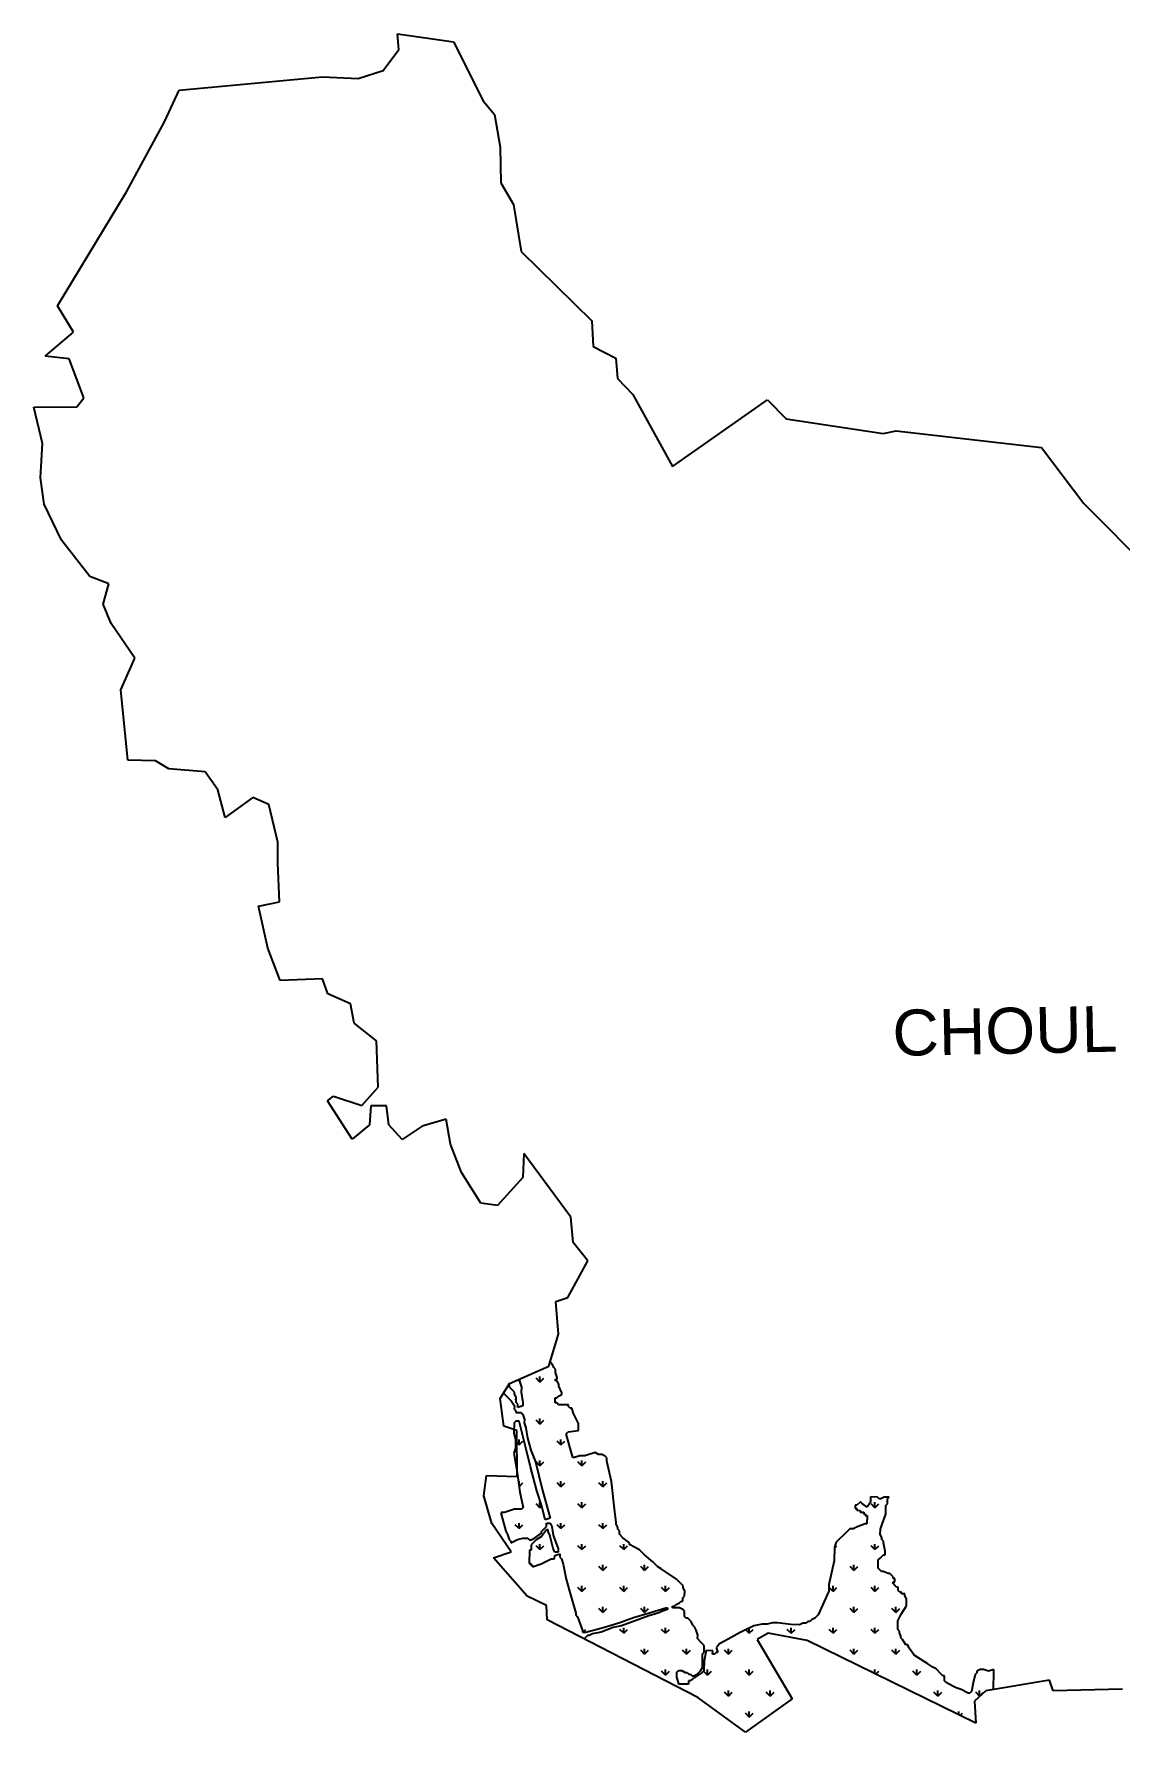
# Model space of a CAD drawing. Header units: metres. Extents: x 280246 to 285181, y 2051855 to 2056443.
# Drawn here: x 280246 to 282812, y 2052427 to 2056443 of the extents above; entities that cross this region are included whole.
import ezdxf

# ---------------------------------------------------------------- set-up
doc = ezdxf.new("R2010")
doc.units = ezdxf.units.M
doc.header["$MEASUREMENT"] = 0
for name, color, linetype in [('MANGROOVES', 112, 'Continuous'), ('village', 3, 'Continuous'), ('VILLAGE NAME', 250, 'Continuous')]:
    doc.layers.add(name, color=color, linetype=linetype)
doc.styles.get("Standard").update_dxf_attribs({"font": 'simplex.shx'})

msp = doc.modelspace()

# ---------------------------------------------------------------- linework, layer by layer
at = {"layer": 'MANGROOVES', "linetype": 'Continuous'}
for p, q in [((281442.6, 2053254.2), (281442.6, 2053267.4)), ((281442.6, 2053254.2), (281433.4, 2053263.5)), ((281442.6, 2053254.2), (281451.9, 2053263.5)), ((281386.2, 2053211.7), (281383.9, 2053214)), ((281401.1, 2053212.7), (281402.4, 2053214)), ((281442.6, 2053155.2), (281433.4, 2053164.5)), ((281442.6, 2053155.3), (281442.6, 2053168.4)), ((281442.6, 2053155.2), (281451.9, 2053164.5)), ((281393.1, 2053105.8), (281388.3, 2053110.6)), ((281393.1, 2053105.8), (281393.1, 2053118.9)), ((281393.1, 2053105.8), (281402.4, 2053115)), ((281492.1, 2053105.8), (281482.9, 2053115)), ((281492.1, 2053105.8), (281492.1, 2053118.9)), ((281492.1, 2053105.8), (281501.4, 2053115)), ((281442.6, 2053056.3), (281433.4, 2053065.5)), ((281442.6, 2053056.3), (281442.6, 2053069.4)), ((281442.6, 2053056.3), (281451.9, 2053065.5)), ((281541.6, 2053056.3), (281532.4, 2053065.5)), ((281541.6, 2053056.3), (281541.6, 2053069.4)), ((281541.6, 2053056.3), (281550.9, 2053065.5)), ((281393.1, 2053009.1), (281393.1, 2053019.9)), ((281393.4, 2053007), (281402.4, 2053016)), ((281492.1, 2053006.8), (281482.9, 2053016)), ((281492.1, 2053006.8), (281492.1, 2053019.9)), ((281492.1, 2053006.8), (281501.4, 2053016)), ((281591.1, 2053006.8), (281581.9, 2053016)), ((281591.1, 2053006.8), (281591.1, 2053019.9)), ((281591.1, 2053006.8), (281600.4, 2053016)), ((281442.6, 2052957.3), (281433.4, 2052966.5)), ((281442.6, 2052957.3), (281442.6, 2052970.4)), ((281442.6, 2052957.3), (281446.8, 2052961.4)), ((281541.6, 2052957.3), (281532.4, 2052966.5)), ((281541.6, 2052957.3), (281541.6, 2052970.4)), ((281541.6, 2052957.3), (281550.9, 2052966.5)), ((282234.6, 2052957.3), (282225.3, 2052966.5)), ((282234.6, 2052957.3), (282234.6, 2052970.4)), ((282234.6, 2052957.3), (282243.9, 2052966.5)), ((281393.1, 2052907.8), (281383.9, 2052917)), ((281393.1, 2052907.8), (281393.1, 2052920.9)), ((281393.1, 2052907.8), (281402.4, 2052917)), ((281492.1, 2052907.8), (281482.9, 2052917)), ((281492.1, 2052907.8), (281492.1, 2052920.9)), ((281492.1, 2052907.8), (281501.4, 2052917)), ((281591.1, 2052907.8), (281581.9, 2052917)), ((281591.1, 2052907.8), (281591.1, 2052920.9)), ((281591.1, 2052907.8), (281600.4, 2052917)), ((282185.1, 2052907.8), (282184.9, 2052908)), ((282185.1, 2052907.8), (282185.8, 2052908.4)), ((282185.1, 2052907.8), (282185.1, 2052908.1)), ((281442.6, 2052858.3), (281433.4, 2052867.5)), ((281442.6, 2052858.3), (281442.6, 2052871.4)), ((281442.6, 2052858.3), (281451.9, 2052867.5)), ((281541.6, 2052858.3), (281532.4, 2052867.5)), ((281541.6, 2052858.3), (281541.6, 2052871.4)), ((281541.6, 2052858.3), (281550.9, 2052867.5)), ((281640.6, 2052858.3), (281631.4, 2052867.5)), ((281640.6, 2052858.3), (281640.6, 2052871.4)), ((281640.6, 2052858.3), (281649.9, 2052867.5)), ((282138.7, 2052861.4), (282144.9, 2052867.5)), ((282234.6, 2052858.3), (282225.3, 2052867.5)), ((282234.6, 2052858.3), (282234.6, 2052871.4)), ((282234.6, 2052858.3), (282243.9, 2052867.5)), ((281499, 2052815.6), (281501.4, 2052818)), ((281591.1, 2052808.8), (281581.9, 2052818)), ((281591.1, 2052808.8), (281591.1, 2052821.9)), ((281591.1, 2052808.8), (281600.4, 2052818)), ((281690.1, 2052808.8), (281680.8, 2052818)), ((281690.1, 2052808.8), (281690.1, 2052821.9)), ((281690.1, 2052808.8), (281699.4, 2052818)), ((282185.1, 2052808.8), (282175.8, 2052818)), ((282185.1, 2052808.8), (282185.1, 2052821.9)), ((282185.1, 2052808.8), (282194.4, 2052818)), ((281541.6, 2052759.3), (281532.4, 2052768.6)), ((281541.6, 2052759.3), (281541.6, 2052772.4)), ((281541.6, 2052759.3), (281550.9, 2052768.6)), ((281640.6, 2052759.3), (281631.4, 2052768.6)), ((281640.6, 2052759.3), (281640.6, 2052772.4)), ((281640.6, 2052759.3), (281649.9, 2052768.6)), ((281739.6, 2052759.3), (281730.3, 2052768.6)), ((281739.6, 2052759.3), (281739.6, 2052772.4)), ((281739.6, 2052759.3), (281748.9, 2052768.6)), ((282135.6, 2052759.3), (282126.3, 2052768.6)), ((282135.6, 2052759.3), (282135.6, 2052772.4)), ((282135.6, 2052759.3), (282144.9, 2052768.6)), ((282234.6, 2052759.3), (282225.3, 2052768.6)), ((282234.6, 2052759.3), (282234.6, 2052772.4)), ((282234.6, 2052759.3), (282243.9, 2052768.6)), ((281591.1, 2052709.8), (281581.9, 2052719.1)), ((281591.1, 2052709.8), (281591.1, 2052722.9)), ((281591.1, 2052709.8), (281600.4, 2052719.1)), ((281690.1, 2052709.8), (281680.8, 2052719.1)), ((281690.1, 2052709.8), (281690.1, 2052722.9)), ((281690.1, 2052709.8), (281699.4, 2052719.1)), ((282185.1, 2052709.8), (282175.8, 2052719.1)), ((282185.1, 2052709.8), (282185.1, 2052722.9)), ((282185.1, 2052709.8), (282194.4, 2052719.1)), ((282284.1, 2052709.8), (282274.8, 2052719.1)), ((282284.1, 2052709.8), (282284.1, 2052722.9)), ((282284.1, 2052709.8), (282293.4, 2052719.1)), ((281541.6, 2052671.6), (281541.6, 2052673.4)), ((281544.7, 2052663.3), (281550.9, 2052669.6)), ((281640.6, 2052660.3), (281631.4, 2052669.6)), ((281640.6, 2052660.3), (281640.6, 2052673.4)), ((281640.6, 2052660.3), (281649.9, 2052669.6)), ((281739.6, 2052660.3), (281730.3, 2052669.6)), ((281739.6, 2052660.3), (281739.6, 2052673.4)), ((281739.6, 2052660.3), (281748.9, 2052669.6)), ((281937.6, 2052660.3), (281929, 2052668.8)), ((281937.6, 2052660.3), (281937.6, 2052673)), ((281937.6, 2052660.3), (281946.9, 2052669.6)), ((282036.6, 2052660.3), (282027.3, 2052669.6)), ((282036.6, 2052660.3), (282036.6, 2052673.4)), ((282036.6, 2052660.3), (282045.9, 2052669.6)), ((282135.6, 2052660.3), (282126.3, 2052669.6)), ((282135.6, 2052660.3), (282135.6, 2052673.4)), ((282135.6, 2052660.3), (282144.9, 2052669.6)), ((282234.6, 2052660.3), (282225.3, 2052669.6)), ((282234.6, 2052660.3), (282234.6, 2052673.4)), ((282234.6, 2052660.3), (282243.9, 2052669.6)), ((281690.1, 2052610.8), (281690.1, 2052623.9)), ((281789.1, 2052610.8), (281789.1, 2052623.9)), ((281888.1, 2052610.8), (281888.1, 2052623.9)), ((282185.1, 2052610.8), (282185.1, 2052623.9)), ((282284.1, 2052610.8), (282284.1, 2052623.9)), ((281600.1, 2052619.7), (281600.4, 2052620.1)), ((281690.1, 2052610.8), (281680.8, 2052620.1)), ((281690.1, 2052610.8), (281699.4, 2052620.1)), ((281789.1, 2052610.8), (281779.8, 2052620.1)), ((281789.1, 2052610.8), (281798.4, 2052620.1)), ((281888.1, 2052610.8), (281878.8, 2052620.1)), ((281888.1, 2052610.8), (281897.4, 2052620.1)), ((282185.1, 2052610.8), (282175.8, 2052620.1)), ((282185.1, 2052610.8), (282194.4, 2052620.1)), ((282284.1, 2052610.8), (282274.8, 2052620.1)), ((282284.1, 2052610.8), (282293.4, 2052620.1)), ((281739.6, 2052561.3), (281730.3, 2052570.6)), ((281739.6, 2052561.3), (281739.6, 2052574.4)), ((281739.6, 2052561.3), (281748.9, 2052570.6)), ((281838.6, 2052561.3), (281829.4, 2052570.5)), ((281838.6, 2052561.3), (281838.6, 2052574.4)), ((281838.6, 2052561.3), (281847.9, 2052570.6)), ((281937.6, 2052561.3), (281928.3, 2052570.6)), ((281937.6, 2052561.3), (281937.6, 2052574.4)), ((281937.6, 2052561.3), (281946.9, 2052570.6)), ((282227.9, 2052568), (282225.3, 2052570.6)), ((282234.6, 2052564.7), (282234.6, 2052574.4)), ((282236.9, 2052563.6), (282243.9, 2052570.6)), ((282333.6, 2052561.3), (282324.3, 2052570.6)), ((282333.6, 2052561.3), (282333.6, 2052574.4)), ((282333.6, 2052561.3), (282342.9, 2052570.6)), ((281789.1, 2052522.1), (281789.1, 2052524.9)), ((281795.9, 2052518.6), (281798.4, 2052521.1)), ((281888.1, 2052511.8), (281878.8, 2052521.1)), ((281888.1, 2052511.8), (281888.1, 2052524.9)), ((281888.1, 2052511.8), (281897.4, 2052521.1)), ((281987.1, 2052511.8), (281977.8, 2052521.1)), ((281987.1, 2052511.8), (281987.1, 2052524.9)), ((281987.1, 2052511.8), (281996.4, 2052521.1)), ((282383.1, 2052511.8), (282373.8, 2052521.1)), ((282383.1, 2052511.8), (282383.1, 2052524.9)), ((282383.1, 2052511.8), (282392.4, 2052521.1)), ((282482.1, 2052511.8), (282472.8, 2052521.1)), ((282482.1, 2052511.8), (282482.1, 2052524.9)), ((282482.1, 2052511.8), (282491.4, 2052521.1)), ((281937.6, 2052462.3), (281928.3, 2052471.6)), ((281937.6, 2052462.3), (281937.6, 2052475.4)), ((281937.6, 2052462.3), (281946.9, 2052471.6)), ((282432.6, 2052467.6), (282432.6, 2052475.4)), ((282436.2, 2052465.9), (282441.9, 2052471.6))]:
    msp.add_line(p, q, dxfattribs=at)
at = {"layer": 'MANGROOVES'}
for p, q in [((281467.5, 2053301.5), (281467.5, 2053305)), ((281471.4, 2053297.4), (281467.5, 2053301.5)), ((281475.3, 2053289.3), (281471.4, 2053297.4)), ((281479.3, 2053285.3), (281475.3, 2053289.3)), ((281479.2, 2053277.3), (281479.3, 2053285.3)), ((281483, 2053265.2), (281479.2, 2053277.3)), ((281356.6, 2053228.5), (281374.1, 2053210.5)), ((281370.5, 2053242.6), (281370.6, 2053250.7)), ((281374.5, 2053238.6), (281370.5, 2053242.6)), ((281370.6, 2053250.7), (281371.7, 2053251.7)), ((281378.4, 2053234.5), (281374.5, 2053238.6)), ((281382.4, 2053230.5), (281378.4, 2053234.5)), ((281382.3, 2053226.5), (281382.4, 2053230.5)), ((281386.2, 2053218.4), (281382.3, 2053226.5)), ((281390.8, 2053260), (281390.8, 2053258.4)), ((281390.8, 2053258.4), (281394.8, 2053258.4)), ((281394.8, 2053258.4), (281394.7, 2053254.3)), ((281394.7, 2053254.3), (281398.6, 2053242.3)), ((281398.6, 2053242.3), (281398.4, 2053230.3)), ((281398.4, 2053230.3), (281402.1, 2053206.2)), ((281478.9, 2053257.2), (281479, 2053261.2)), ((281482.9, 2053257.2), (281478.9, 2053257.2)), ((281479, 2053261.2), (281483, 2053261.2)), ((281486.8, 2053249.1), (281482.9, 2053257.2)), ((281483, 2053261.2), (281483, 2053265.2)), ((281486.8, 2053245.1), (281486.8, 2053249.1)), ((281494.6, 2053229), (281486.8, 2053245.1)), ((281494.5, 2053225), (281494.6, 2053229)), ((281374.1, 2053210.5), (281382, 2053198.4)), ((281382, 2053198.4), (281381.9, 2053190.4)), ((281381.9, 2053190.4), (281385.8, 2053186.3)), ((281385.8, 2053186.3), (281385.8, 2053182.3)), ((281386.1, 2053206.4), (281386.2, 2053218.4)), ((281390, 2053202.3), (281386.1, 2053206.4)), ((281389.9, 2053194.3), (281390, 2053202.3)), ((281402, 2053198.1), (281389.9, 2053194.3)), ((281402.1, 2053206.2), (281402, 2053198.1)), ((281478.2, 2053205.1), (281478.4, 2053217.2)), ((281482.2, 2053205.1), (281478.2, 2053205.1)), ((281478.4, 2053217.2), (281482.4, 2053217.1)), ((281486.2, 2053201), (281482.2, 2053205.1)), ((281482.4, 2053217.1), (281486.4, 2053221.1)), ((281510.2, 2053200.7), (281486.2, 2053201)), ((281486.4, 2053221.1), (281494.5, 2053225)), ((281510.2, 2053196.7), (281510.2, 2053200.7)), ((281514.1, 2053192.7), (281510.2, 2053196.7)), ((281518.1, 2053192.6), (281514.1, 2053192.7)), ((281522, 2053180.5), (281518.1, 2053192.6)), ((281381.4, 2053158.4), (281381.1, 2053134.3)), ((281385.5, 2053162.3), (281381.4, 2053158.4)), ((281393.5, 2053162.2), (281385.5, 2053162.3)), ((281385.8, 2053182.3), (281397.8, 2053182.2)), ((281397.3, 2053146.1), (281393.5, 2053162.2)), ((281408.7, 2053101.9), (281397.3, 2053146.1)), ((281397.8, 2053182.2), (281401.7, 2053178.1)), ((281401.7, 2053178.1), (281405.6, 2053166)), ((281405.6, 2053166), (281405.5, 2053158)), ((281405.5, 2053158), (281409.3, 2053146)), ((281409.3, 2053146), (281413, 2053121.9)), ((281533.7, 2053156.3), (281522, 2053180.5)), ((281533.4, 2053140.3), (281533.7, 2053156.3)), ((281381.1, 2053134.3), (281384.9, 2053118.2)), ((281384.9, 2053118.2), (281384.6, 2053098.2)), ((281413, 2053121.9), (281420.6, 2053093.7)), ((281505.2, 2053128.7), (281505.3, 2053132.7)), ((281520.6, 2053076.4), (281505.2, 2053128.7)), ((281505.3, 2053132.7), (281509.4, 2053136.6)), ((281509.4, 2053136.6), (281533.4, 2053140.3)), ((281384.6, 2053098.2), (281380.5, 2053086.2)), ((281380.5, 2053086.2), (281388, 2053046.1)), ((281420.1, 2053053.7), (281408.7, 2053101.9)), ((281420.6, 2053093.7), (281432.3, 2053065.5)), ((281432.3, 2053065.5), (281447.5, 2053001.2)), ((281524.6, 2053076.3), (281520.6, 2053076.4)), ((281536.6, 2053080.2), (281524.6, 2053076.3)), ((281548.7, 2053080), (281536.6, 2053080.2)), ((281572.8, 2053087.7), (281548.7, 2053080)), ((281580.8, 2053083.6), (281572.8, 2053087.7)), ((281588.8, 2053083.5), (281580.8, 2053083.6)), ((281596.7, 2053079.4), (281588.8, 2053083.5)), ((281600.7, 2053075.3), (281596.7, 2053079.4)), ((281600.6, 2053067.3), (281600.7, 2053075.3)), ((281612, 2053019), (281600.6, 2053067.3)), ((281388, 2053046.1), (281395.3, 2052993.9)), ((281435.4, 2052997.4), (281420.1, 2053053.7)), ((281395.3, 2052993.9), (281402.8, 2052957.7)), ((281446.9, 2052961.1), (281435.4, 2052997.4)), ((281447.5, 2053001.2), (281458.9, 2052961)), ((281619.1, 2052954.8), (281612, 2053019)), ((281350.6, 2052946.4), (281350.5, 2052942.4)), ((281358.6, 2052946.3), (281350.6, 2052946.4)), ((281382.7, 2052954), (281358.6, 2052946.3)), ((281398.7, 2052953.8), (281382.7, 2052954)), ((281402.8, 2052957.7), (281398.7, 2052953.8)), ((281454.5, 2052929), (281446.9, 2052961.1)), ((281458.9, 2052961), (281466.6, 2052932.8)), ((281622.7, 2052922.7), (281619.1, 2052954.8)), ((282188.1, 2052963.3), (282188, 2052955.3)), ((282188, 2052955.3), (282192, 2052955.2)), ((282192.1, 2052963.2), (282188.1, 2052963.3)), ((282192, 2052955.2), (282192, 2052951.2)), ((282192, 2052951.2), (282200, 2052951.1)), ((282200.3, 2052971.2), (282192.1, 2052963.2)), ((282200, 2052951.1), (282199.9, 2052947.1)), ((282199.9, 2052947.1), (282208, 2052947)), ((282204.2, 2052967.1), (282200.3, 2052971.2)), ((282216.1, 2052958.9), (282204.2, 2052967.1)), ((282208, 2052947), (282207.9, 2052943)), ((282224.3, 2052970.8), (282216.1, 2052958.9)), ((282224.5, 2052982.9), (282224.3, 2052970.8)), ((282240.5, 2052982.6), (282224.5, 2052982.9)), ((282244.4, 2052978.6), (282240.5, 2052982.6)), ((282248.4, 2052978.5), (282244.4, 2052978.6)), ((282256.5, 2052982.4), (282248.4, 2052978.5)), ((282268.5, 2052982.3), (282256.5, 2052982.4)), ((282260, 2052942.3), (282260.2, 2052962.3)), ((282260.2, 2052962.3), (282264.3, 2052966.3)), ((282264.3, 2052966.3), (282264.5, 2052978.3)), ((282264.5, 2052978.3), (282268.5, 2052982.3)), ((281350.5, 2052942.4), (281362, 2052902.2)), ((281458.2, 2052904.9), (281446, 2052889)), ((281446.1, 2052901), (281458.3, 2052912.9)), ((281466.6, 2052932.8), (281454.5, 2052929)), ((281462.2, 2052904.8), (281458.2, 2052904.9)), ((281458.3, 2052912.9), (281458.4, 2052920.9)), ((281458.4, 2052920.9), (281466.4, 2052920.8)), ((281462.1, 2052900.8), (281462.2, 2052904.8)), ((281466.4, 2052920.8), (281470.3, 2052912.7)), ((281470.3, 2052912.7), (281474.1, 2052892.7)), ((281622.6, 2052918.7), (281622.7, 2052922.7)), ((281626.5, 2052910.7), (281622.6, 2052918.7)), ((281626.5, 2052906.7), (281626.5, 2052910.7)), ((281630.4, 2052902.6), (281626.5, 2052906.7)), ((282175.4, 2052907.4), (282171.3, 2052903.4)), ((282183.4, 2052907.3), (282175.4, 2052907.4)), ((282191.4, 2052911.2), (282183.4, 2052907.3)), ((282211.6, 2052918.9), (282191.4, 2052911.2)), ((282207.9, 2052943), (282211.9, 2052943)), ((282215.6, 2052918.9), (282211.6, 2052918.9)), ((282211.9, 2052943), (282211.9, 2052938.9)), ((282211.9, 2052938.9), (282215.9, 2052938.9)), ((282215.9, 2052938.9), (282215.6, 2052918.9)), ((282247.3, 2052894.4), (282247.5, 2052906.4)), ((282247.5, 2052906.4), (282251.6, 2052918.4)), ((282251.6, 2052918.4), (282260, 2052942.3)), ((281362, 2052902.2), (281365.9, 2052894.1)), ((281365.9, 2052894.1), (281369.7, 2052882)), ((281369.7, 2052882), (281373.7, 2052878)), ((281373.7, 2052878), (281373.6, 2052874)), ((281373.6, 2052874), (281381.7, 2052877.9)), ((281381.7, 2052877.9), (281389.8, 2052881.8)), ((281389.8, 2052881.8), (281401.8, 2052885.6)), ((281401.8, 2052885.6), (281413.9, 2052885.4)), ((281413.9, 2052885.4), (281417.8, 2052881.4)), ((281417.8, 2052881.4), (281421.8, 2052881.3)), ((281421.7, 2052869.3), (281421.5, 2052857.3)), ((281425.7, 2052873.3), (281421.7, 2052869.3)), ((281421.8, 2052881.3), (281429.9, 2052885.2)), ((281433.8, 2052881.2), (281425.7, 2052873.3)), ((281429.9, 2052885.2), (281446.1, 2052897)), ((281446, 2052889), (281433.8, 2052881.2)), ((281446.1, 2052897), (281446.1, 2052901)), ((281466, 2052892.8), (281462.1, 2052900.8)), ((281473.6, 2052860.6), (281466, 2052892.8)), ((281474.1, 2052892.7), (281485.6, 2052860.4)), ((281630.3, 2052894.6), (281630.4, 2052902.6)), ((281638.2, 2052886.5), (281630.3, 2052894.6)), ((281654.1, 2052874.2), (281638.2, 2052886.5)), ((281654, 2052870.2), (281654.1, 2052874.2)), ((281677.9, 2052857.9), (281654, 2052870.2)), ((282142.9, 2052875.7), (282138.7, 2052863.8)), ((282147, 2052879.7), (282142.9, 2052875.7)), ((282151, 2052883.7), (282147, 2052879.7)), ((282159.1, 2052891.6), (282151, 2052883.7)), ((282171.3, 2052903.4), (282159.1, 2052891.6)), ((282251.2, 2052886.3), (282247.3, 2052894.4)), ((282251.2, 2052882.3), (282251.2, 2052886.3)), ((282255.1, 2052878.3), (282251.2, 2052882.3)), ((282255.1, 2052874.3), (282255.1, 2052878.3)), ((282258.8, 2052854.2), (282255.1, 2052874.3)), ((281417.5, 2052857.3), (281417.1, 2052825.3)), ((281417.1, 2052825.3), (281421.1, 2052825.2)), ((281421.5, 2052857.3), (281417.5, 2052857.3)), ((281421.1, 2052825.2), (281421, 2052821.2)), ((281425, 2052817.2), (281445.1, 2052824.9)), ((281445.1, 2052824.9), (281469.3, 2052836.6)), ((281469.3, 2052836.6), (281477.3, 2052836.5)), ((281477.5, 2052852.5), (281473.6, 2052860.6)), ((281477.3, 2052836.5), (281477.4, 2052844.5)), ((281477.4, 2052844.5), (281489.5, 2052848.4)), ((281485.5, 2052852.4), (281477.5, 2052852.5)), ((281485.6, 2052860.4), (281485.5, 2052852.4)), ((281489.5, 2052848.4), (281489.4, 2052840.4)), ((281489.4, 2052840.4), (281493.3, 2052836.3)), ((281493.3, 2052836.3), (281497.2, 2052824.2)), ((281497.2, 2052824.2), (281504.7, 2052788.1)), ((281689.8, 2052845.7), (281677.9, 2052857.9)), ((281709.6, 2052829.4), (281689.8, 2052845.7)), ((281721.5, 2052817.2), (281709.6, 2052829.4)), ((282138.3, 2052831.7), (282125.5, 2052775.8)), ((282138.7, 2052863.8), (282138.3, 2052831.7)), ((282242.2, 2052814.3), (282242.5, 2052834.4)), ((282242.5, 2052834.4), (282246.6, 2052838.3)), ((282246.6, 2052838.3), (282250.6, 2052842.3)), ((282250.6, 2052842.3), (282254.7, 2052846.2)), ((282254.7, 2052846.2), (282258.7, 2052846.2)), ((282258.7, 2052846.2), (282258.8, 2052854.2)), ((281421, 2052821.2), (281425, 2052821.2)), ((281425, 2052821.2), (281425, 2052817.2)), ((281504.7, 2052788.1), (281512.4, 2052759.9)), ((281729.4, 2052813.1), (281721.5, 2052817.2)), ((281765.1, 2052788.6), (281729.4, 2052813.1)), ((281777, 2052776.4), (281765.1, 2052788.6)), ((282246.2, 2052810.3), (282242.2, 2052814.3)), ((282250.1, 2052806.2), (282246.2, 2052810.3)), ((282254.2, 2052806.1), (282250.1, 2052806.2)), ((282266.1, 2052802), (282254.2, 2052806.1)), ((282270.1, 2052801.9), (282266.1, 2052802)), ((282278, 2052793.8), (282270.1, 2052801.9)), ((282278, 2052789.8), (282278, 2052793.8)), ((282282, 2052789.8), (282278, 2052789.8)), ((282281.9, 2052781.7), (282282, 2052789.8)), ((281512.4, 2052759.9), (281527.7, 2052707.6)), ((281781, 2052772.4), (281777, 2052776.4)), ((281780.5, 2052736.3), (281780.6, 2052744.3)), ((281780.6, 2052744.3), (281784.6, 2052748.3)), ((281780.9, 2052768.4), (281781, 2052772.4)), ((281784.8, 2052760.3), (281780.9, 2052768.4)), ((281784.6, 2052748.3), (281784.8, 2052760.3)), ((282125.3, 2052759.8), (282100.6, 2052704)), ((282125.5, 2052775.8), (282125.3, 2052759.8)), ((282277.8, 2052777.8), (282277.9, 2052781.8)), ((282281.8, 2052773.7), (282277.8, 2052777.8)), ((282277.9, 2052781.8), (282281.9, 2052781.7)), ((282285.7, 2052769.7), (282281.8, 2052773.7)), ((282289.7, 2052769.6), (282285.7, 2052769.7)), ((282289.6, 2052761.6), (282289.7, 2052769.6)), ((282293.6, 2052757.5), (282289.6, 2052761.6)), ((282297.6, 2052757.5), (282293.6, 2052757.5)), ((282297.5, 2052753.5), (282297.6, 2052757.5)), ((282305.5, 2052753.4), (282297.5, 2052753.5)), ((282305.5, 2052749.4), (282305.5, 2052753.4)), ((282309.4, 2052741.3), (282305.5, 2052749.4)), ((281527.7, 2052707.6), (281527.6, 2052703.6)), ((281527.6, 2052703.6), (281531.6, 2052699.6)), ((281663.8, 2052697.8), (281704, 2052709.3)), ((281724, 2052709), (281699.9, 2052701.3)), ((281704, 2052709.3), (281740.2, 2052720.8)), ((281732.1, 2052712.9), (281724, 2052709)), ((281744.2, 2052716.8), (281732.1, 2052712.9)), ((281740.2, 2052720.8), (281744.2, 2052720.8)), ((281744.2, 2052720.8), (281744.2, 2052716.8)), ((281756.2, 2052720.6), (281756.3, 2052724.6)), ((281772.2, 2052720.4), (281756.2, 2052720.6)), ((281756.3, 2052724.6), (281760.3, 2052724.6)), ((281760.3, 2052724.6), (281764.3, 2052728.5)), ((281764.3, 2052728.5), (281772.4, 2052732.4)), ((281780.2, 2052716.3), (281772.2, 2052720.4)), ((281772.4, 2052732.4), (281776.5, 2052736.4)), ((281776.5, 2052736.4), (281780.5, 2052736.3)), ((281784.2, 2052712.2), (281780.2, 2052716.3)), ((281784, 2052700.2), (281784.2, 2052712.2)), ((282100.6, 2052704), (282096.5, 2052700.1)), ((282288.7, 2052689.5), (282296.9, 2052705.4)), ((282296.9, 2052705.4), (282309.2, 2052725.3)), ((282309.2, 2052725.3), (282309.4, 2052741.3)), ((281531.6, 2052699.6), (281543.2, 2052667.3)), ((281543.2, 2052667.3), (281543.1, 2052663.3)), ((281543.1, 2052663.3), (281551.1, 2052663.2)), ((281551.1, 2052663.2), (281595.4, 2052674.7)), ((281615.4, 2052674.4), (281587.2, 2052662.8)), ((281595.4, 2052674.7), (281631.6, 2052686.2)), ((281635.5, 2052678.1), (281615.4, 2052674.4)), ((281631.6, 2052686.2), (281663.8, 2052697.8)), ((281699.9, 2052701.3), (281635.5, 2052678.1)), ((281788, 2052696.1), (281784, 2052700.2)), ((281792, 2052696.1), (281788, 2052696.1)), ((281799.9, 2052688), (281792, 2052696.1)), ((281803.8, 2052679.9), (281799.9, 2052688)), ((281807.7, 2052675.8), (281803.8, 2052679.9)), ((281811.6, 2052667.8), (281807.7, 2052675.8)), ((281815.5, 2052655.7), (281811.6, 2052667.8)), ((281923.8, 2052666.3), (281915.7, 2052662.4)), ((281948, 2052678), (281923.8, 2052666.3)), ((281968, 2052681.7), (281948, 2052678)), ((281980.1, 2052681.6), (281968, 2052681.7)), ((281992.1, 2052685.4), (281980.1, 2052681.6)), ((282004.2, 2052685.3), (281992.1, 2052685.4)), ((282036.1, 2052680.8), (282004.2, 2052685.3)), ((282056.2, 2052680.6), (282036.1, 2052680.8)), ((282064.2, 2052684.5), (282056.2, 2052680.6)), ((282072.2, 2052684.4), (282064.2, 2052684.5)), ((282076.3, 2052688.3), (282072.2, 2052684.4)), ((282080.3, 2052688.3), (282076.3, 2052688.3)), ((282084.4, 2052692.2), (282080.3, 2052688.3)), ((282092.4, 2052696.1), (282084.4, 2052692.2)), ((282096.5, 2052700.1), (282092.4, 2052696.1)), ((282288.4, 2052669.5), (282288.7, 2052689.5)), ((282292.3, 2052665.4), (282288.4, 2052669.5)), ((282292.3, 2052661.4), (282292.3, 2052665.4)), ((281551, 2052651.2), (281546.9, 2052647.3)), ((281546.9, 2052647.3), (281546.9, 2052647.2)), ((281555, 2052655.2), (281551, 2052651.2)), ((281559, 2052655.1), (281555, 2052655.2)), ((281567.1, 2052659), (281559, 2052655.1)), ((281587.2, 2052662.8), (281567.1, 2052659)), ((281815.4, 2052647.7), (281815.5, 2052655.7)), ((281823.3, 2052639.6), (281815.4, 2052647.7)), ((281827.2, 2052635.5), (281823.3, 2052639.6)), ((281831.2, 2052631.5), (281827.2, 2052635.5)), ((281830.9, 2052615.4), (281831.2, 2052631.5)), ((281863.2, 2052631), (281859.1, 2052627.1)), ((281859.1, 2052627.1), (281863, 2052615)), ((281867.3, 2052635), (281863.2, 2052631)), ((281887.5, 2052646.7), (281867.3, 2052635)), ((281915.7, 2052662.4), (281887.5, 2052646.7)), ((282296.2, 2052653.3), (282292.3, 2052661.4)), ((282296.1, 2052649.3), (282296.2, 2052653.3)), ((282300.1, 2052645.3), (282296.1, 2052649.3)), ((282307.9, 2052633.1), (282300.1, 2052645.3)), ((282312, 2052633.1), (282307.9, 2052633.1)), ((282315.8, 2052625), (282312, 2052633.1)), ((282327.7, 2052608.8), (282315.8, 2052625)), ((281826.5, 2052579.4), (281826.9, 2052611.5)), ((281826.9, 2052611.5), (281830.9, 2052615.4)), ((281830.7, 2052595.4), (281830.4, 2052571.4)), ((281835, 2052615.4), (281830.7, 2052595.4)), ((281851, 2052619.2), (281835, 2052619.4)), ((281835, 2052619.4), (281835, 2052615.4)), ((281850.9, 2052611.2), (281851, 2052619.2)), ((281854.9, 2052611.1), (281850.9, 2052611.2)), ((281859, 2052615.1), (281854.9, 2052611.1)), ((281863, 2052615), (281859, 2052615.1)), ((282359.4, 2052588.4), (282327.7, 2052608.8)), ((282371.3, 2052580.2), (282359.4, 2052588.4)), ((281766.1, 2052556.2), (281766.2, 2052568.2)), ((281769.9, 2052544.1), (281766.1, 2052556.2)), ((281766.2, 2052568.2), (281770.3, 2052572.2)), ((281769.8, 2052540.1), (281769.9, 2052544.1)), ((281770.3, 2052572.2), (281778.3, 2052572.1)), ((281778.3, 2052572.1), (281786.2, 2052567.9)), ((281786.2, 2052567.9), (281790.3, 2052567.9)), ((281790.3, 2052567.9), (281794.2, 2052563.8)), ((281794, 2052547.8), (281793.9, 2052539.8)), ((281798, 2052547.8), (281794, 2052547.8)), ((281794.2, 2052563.8), (281798.2, 2052563.8)), ((281802.1, 2052551.7), (281798, 2052547.8)), ((281798.2, 2052563.8), (281802.2, 2052559.7)), ((281814.2, 2052559.6), (281802.1, 2052551.7)), ((281802.2, 2052559.7), (281806.2, 2052559.7)), ((281806.2, 2052559.7), (281814.2, 2052563.6)), ((281814.2, 2052563.6), (281822.3, 2052571.5)), ((281826.3, 2052567.4), (281814.2, 2052559.6)), ((281822.3, 2052571.5), (281826.5, 2052579.4)), ((281830.4, 2052571.4), (281826.3, 2052567.4)), ((282379.3, 2052576.1), (282371.3, 2052580.2)), ((282391.2, 2052563.9), (282379.3, 2052576.1)), ((282395.1, 2052559.8), (282391.2, 2052563.9)), ((282399.1, 2052559.8), (282395.1, 2052559.8)), ((282399, 2052547.8), (282399.1, 2052559.8)), ((282402.9, 2052543.7), (282399, 2052547.8)), ((282418.8, 2052535.5), (282402.9, 2052543.7)), ((282467, 2052542.9), (282462.7, 2052522.9)), ((282471.3, 2052562.8), (282467, 2052542.9)), ((282475.3, 2052566.8), (282471.3, 2052562.8)), ((282475.4, 2052570.8), (282475.3, 2052566.8)), ((282483.4, 2052574.7), (282475.4, 2052570.8)), ((282491.5, 2052574.6), (282483.4, 2052574.7)), ((282503.4, 2052570.4), (282491.5, 2052574.6)), ((282515.5, 2052574.3), (282503.4, 2052570.4)), ((282514.9, 2052527.2), (282515.4, 2052570.3)), ((282515.4, 2052570.3), (282515.5, 2052574.3)), ((281793.9, 2052539.8), (281769.8, 2052540.1)), ((282426.8, 2052531.4), (282418.8, 2052535.5)), ((282438.7, 2052527.2), (282426.8, 2052531.4)), ((282454.7, 2052519), (282438.7, 2052527.2)), ((282458.7, 2052518.9), (282454.7, 2052519)), ((282462.7, 2052522.9), (282458.7, 2052518.9))]:
    msp.add_line(p, q, dxfattribs=at)
at = {"layer": 'village', "color": 3}
for p, q in [((281108.7, 2056406.5), (281105.4, 2056443.3)), ((281105.4, 2056443.3), (281238.2, 2056424.8)), ((281072.1, 2056356.5), (281108.7, 2056406.5)), ((281238.2, 2056424.8), (281308.2, 2056284.8)), ((280589.6, 2056310.3), (280928.2, 2056341.8)), ((280928.2, 2056341.8), (281012.4, 2056338.3)), ((281012.4, 2056338.3), (281072.1, 2056356.5)), ((280555, 2056235.8), (280589.6, 2056310.3)), ((281308.2, 2056284.8), (281334.7, 2056253.1)), ((281334.7, 2056253.1), (281348.6, 2056175.7)), ((280464.8, 2056069.8), (280555, 2056235.8)), ((281348.6, 2056175.7), (281349.9, 2056090.8)), ((281349.9, 2056090.8), (281379.9, 2056039.7)), ((280301.6, 2055800.1), (280464.8, 2056069.8)), ((281379.9, 2056039.7), (281398.5, 2055928.5)), ((281398.5, 2055928.5), (281565.3, 2055764.9)), ((280339.6, 2055737.7), (280301.6, 2055800.1)), ((281565.3, 2055764.9), (281568.1, 2055704)), ((280272.5, 2055680.9), (280339.6, 2055737.7)), ((280329.5, 2055675), (280272.5, 2055680.9)), ((281568.1, 2055704), (281622.1, 2055676.4)), ((281622.1, 2055676.4), (281626, 2055628.5)), ((280363.8, 2055583), (280329.5, 2055675)), ((281626, 2055628.5), (281662.2, 2055590.6)), ((280246.1, 2055560.7), (280347.6, 2055561)), ((280266.2, 2055474.8), (280246.1, 2055560.7)), ((280347.6, 2055561), (280363.8, 2055583)), ((281662.2, 2055590.6), (281756.1, 2055420.4)), ((281756.1, 2055420.4), (281980.9, 2055578.1)), ((281980.9, 2055578.1), (282025.1, 2055533)), ((282025.1, 2055533), (282253.7, 2055497.9)), ((282253.7, 2055497.9), (282284.9, 2055504.3)), ((282284.9, 2055504.3), (282628.6, 2055465)), ((280261.6, 2055393.7), (280266.2, 2055474.8)), ((282628.6, 2055465), (282728.7, 2055332.7)), ((280269.9, 2055330.9), (280261.6, 2055393.7)), ((280311.2, 2055246.3), (280269.9, 2055330.9)), ((282728.7, 2055332.7), (282884.7, 2055175.4)), ((280378, 2055159.9), (280311.2, 2055246.3)), ((280423.5, 2055142.6), (280378, 2055159.9)), ((280410.1, 2055094.3), (280423.5, 2055142.6)), ((280428.7, 2055049.2), (280410.1, 2055094.3)), ((280484.7, 2054966.9), (280428.7, 2055049.2)), ((280451.3, 2054892), (280484.7, 2054966.9)), ((280468.4, 2054725.9), (280451.3, 2054892)), ((280533.1, 2054724.1), (280468.4, 2054725.9)), ((280565.2, 2054704.9), (280533.1, 2054724.1)), ((280650.6, 2054697.6), (280565.2, 2054704.9)), ((280681.2, 2054655.5), (280650.6, 2054697.6)), ((280698.2, 2054589.7), (280681.2, 2054655.5)), ((280763.3, 2054637.3), (280698.2, 2054589.7)), ((280801.4, 2054620.4), (280763.3, 2054637.3)), ((280822.6, 2054531.4), (280801.4, 2054620.4)), ((280822.7, 2054481.8), (280822.6, 2054531.4)), ((280827, 2054390.5), (280822.7, 2054481.8)), ((280777.2, 2054380.2), (280827, 2054390.5)), ((280798.7, 2054280.6), (280777.2, 2054380.2)), ((280828, 2054204.4), (280798.7, 2054280.6)), ((280928.5, 2054208.6), (280828, 2054204.4)), ((280941, 2054172.6), (280928.5, 2054208.6)), ((280994.4, 2054149), (280941, 2054172.6)), ((281003.6, 2054103.6), (280994.4, 2054149)), ((281055.8, 2054061.5), (281003.6, 2054103.6)), ((281060.3, 2053952.1), (281055.8, 2054061.5)), ((281021.4, 2053908.8), (281060.3, 2053952.1)), ((280940.2, 2053919.8), (280954.2, 2053931.1)), ((280998.3, 2053829.4), (280940.2, 2053919.8)), ((280954.2, 2053931.1), (281021.4, 2053908.8)), ((281042.8, 2053908), (281039.7, 2053863.3)), ((281079.6, 2053908.1), (281042.8, 2053908)), ((281085, 2053862.8), (281079.6, 2053908.1)), ((281220.6, 2053876.3), (281164.2, 2053859.6)), ((281230.8, 2053817.4), (281220.6, 2053876.3)), ((281039.7, 2053863.3), (280998.3, 2053829.4)), ((281116.5, 2053828), (281085, 2053862.8)), ((281164.2, 2053859.6), (281116.5, 2053828)), ((281257.3, 2053750.3), (281230.8, 2053817.4)), ((281404.5, 2053795.3), (281401.8, 2053738.5)), ((281515.7, 2053644.4), (281404.5, 2053795.3)), ((281302.8, 2053677.8), (281257.3, 2053750.3)), ((281401.8, 2053738.5), (281342.2, 2053672.4)), ((281342.2, 2053672.4), (281302.8, 2053677.8)), ((281521.2, 2053584.6), (281515.7, 2053644.4)), ((281556.1, 2053541.4), (281521.2, 2053584.6)), ((281508.1, 2053454.9), (281556.1, 2053541.4)), ((281480.2, 2053445.3), (281508.1, 2053454.9)), ((281486.6, 2053367.6), (281480.2, 2053445.3)), ((281463.5, 2053291.8), (281486.6, 2053367.6)), ((281370.4, 2053251.1), (281463.5, 2053291.8)), ((281348.6, 2053215.4), (281370.4, 2053251.1)), ((281357, 2053150.6), (281348.6, 2053215.4)), ((281388.2, 2053140.1), (281357, 2053150.6)), ((281388.4, 2053030.9), (281388.2, 2053140.1)), ((281309.5, 2052985.4), (281316, 2053033.5)), ((281316, 2053033.5), (281388.4, 2053030.9)), ((281328.8, 2052920.3), (281309.5, 2052985.4)), ((281374.5, 2052852.8), (281328.8, 2052920.3)), ((281332.7, 2052839), (281374.5, 2052852.8)), ((281412.6, 2052747.8), (281332.7, 2052839)), ((281457.7, 2052725.7), (281412.6, 2052747.8)), ((281459.7, 2052692.3), (281457.7, 2052725.7)), ((281815.6, 2052508.4), (281459.7, 2052692.3)), ((281981.8, 2052660.8), (281956.2, 2052645.3)), ((281956.2, 2052645.3), (282038.7, 2052505.3)), ((282074.6, 2052643.1), (281981.8, 2052660.8)), ((282473.5, 2052447.6), (282074.6, 2052643.1)), ((282647.2, 2052549.7), (282496.9, 2052524.1)), ((282656.2, 2052524), (282647.2, 2052549.7)), ((281928.6, 2052426.8), (281815.6, 2052508.4)), ((282038.7, 2052505.3), (281928.6, 2052426.8)), ((282496.9, 2052524.1), (282470, 2052499.6)), ((282819.8, 2052528.2), (282656.2, 2052524)), ((282470, 2052499.6), (282473.5, 2052447.6))]:
    msp.add_line(p, q, dxfattribs=at)

# ---------------------------------------------------------------- texts
at = {"layer": 'VILLAGE NAME', "insert": (282275, 2054134.7), "char_height": 108.748, "attachment_point": 1, "rotation": 1.1028}
msp.add_mtext_dynamic_manual_height_columns('{\\fArial|b0|i0|c0|p34;CHOUL}', width=726.929, gutter_width=543.7, heights=[0], dxfattribs=at)

doc.saveas('drawing.dxf')
